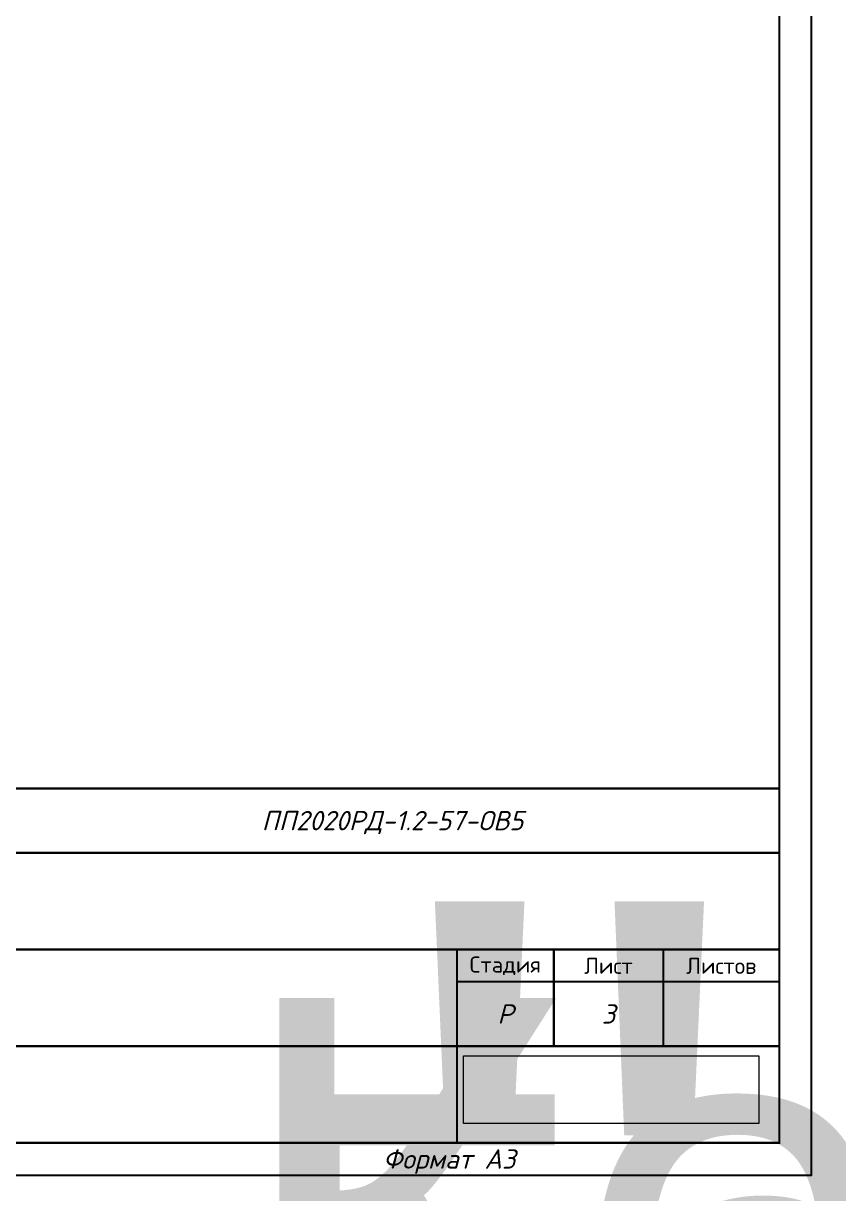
# Paper-space layout '57-3. СО' of a CAD drawing. Header units: millimetres. Extents: x -860 to 12764, y -185 to 388.
# Drawn here: x -296.4 to -170, y -79.9 to 101.7 of the extents above; entities that cross this region are included whole.
import ezdxf
from ezdxf.enums import TextEntityAlignment as Align

# ---------------------------------------------------------------- set-up
doc = ezdxf.new("R2018")
doc.units = ezdxf.units.MM
doc.layers.add('0 Оформление листа', color=7, linetype='Continuous')
doc.styles.add('ICOCPEUR', font='isocpeur.ttf', dxfattribs={"height": 2})
doc.styles.add('М2.5', font='isocpeui.ttf', dxfattribs={"height": 2.5})
doc.styles.add('М3', font='isocpeui.ttf', dxfattribs={"height": 3})
picture_1 = doc.add_image_def('image1.png', size_in_pixel=(2488, 572))

# ---------------------------------------------------------------- blocks, each defined once
blk = doc.blocks.new('*U388')
blk.add_lwpolyline([(0, 0), (420, 0), (420, 297), (0, 297)], close=True)
at = {"const_width": 0.35}
for points in [[(20, 5), (415, 5), (415, 292), (20, 292)], [(230, 60), (415, 60), (415, 5), (230, 5)]]:
    blk.add_lwpolyline(points, close=True, dxfattribs=at)
for points in [[(415, 50), (295, 50)], [(295, 35), (415, 35)], [(365, 35), (365, 5)], [(380, 35), (380, 20)], [(397, 20), (397, 35)], [(415, 20), (295, 20)]]:
    blk.add_lwpolyline(points, dxfattribs=at)
blk.add_lwpolyline([(415, 30), (365, 30)])
at = {"style": 'М3'}
for tag, p in [('ГРАФА_1Ф3', (355, 55)), ('ГРАФА_6Ф3', (372.5, 25)), ('ГРАФА_7Ф3', (388.5, 25)), ('ГРАФА_8Ф3', (406, 25))]:
    blk.add_attdef(tag, text='', height=3, dxfattribs=at).set_placement(p, align=Align.MIDDLE_CENTER)
at = {"style": 'М2.5'}
for tag, height, p in [('ГРАФА_ЗАКАЗЧИК', 2.5, (300.05, 55)), ('ГРАФА_10Ф3-1', 2.5, (231, 32.5)), ('ГРАФА_13Ф3-1', 2.5, (286, 32.5)), ('ГРАФА_10Ф3-2', 2.5, (231, 27.5)), ('ГРАФА_13Ф3-2', 2.5, (286, 27.5)), ('ГРАФА_10Ф3-3', 2.5, (231, 22.5)), ('ГРАФА_13Ф3-3', 2.5, (286, 22.5)), ('ГРАФА_10Ф3-4', 2.5, (231, 17.5)), ('ГРАФА_13Ф3-4', 2.5, (286, 17.5)), ('ГРАФА_10Ф3-5', 2.5, (231, 12.5)), ('ГРАФА_13Ф3-5', 2.5, (286, 12.5)), ('ГРАФА_10Ф3-6', 2.5, (231, 7.5)), ('ГРАФА_13Ф3-6', 2.5, (286, 7.5)), ('ФОРМАТ', 3, (353.51, 2.5)), ('СВОЙСТВА_2', 3, (375.57, 2.5))]:
    blk.add_attdef(tag, text='', height=height, dxfattribs=at).set_placement(p, align=Align.MIDDLE_LEFT)
at = {"lineweight": 30, "flags": 104}
for tag, height, p in [('ГРАФА_2Ф3', 2.4, (355, 42.5)), ('ГРАФА_3Ф3', 2.5, (330, 27.5)), ('ГРАФА_4Ф3', 2.5, (330, 12.5))]:
    blk.add_attdef(tag, text='', height=height, dxfattribs=at).set_placement(p, align=Align.MIDDLE_CENTER)

psp = doc.layouts.new('57-3. СО')

# ---------------------------------------------------------------- block references
at = {"layer": '0 Оформление листа', "color": 7}
ref = psp.add_blockref('*U388', (-594.18, -77.03), dxfattribs=at)
ref.add_attrib('ГРАФА_1Ф3', 'ПП2020РД-1.2-57-ОВ5', dxfattribs={"layer": '0', "height": 3, "style": 'М3'}).set_placement((-239.18, -22.03), align=Align.MIDDLE_CENTER)
lines = psp.add_mtext('"Аэропортовый комплекс на аэродроме "Левашово". I этап. Сектор гражданской авиации (создание технической возможности эксплуатации гражданских судов по МК-258). Этап I.II', dxfattribs={"layer": '0', "insert": (-239.18, -34.53), "char_height": 115.62685, "attachment_point": 1})
ref.add_attrib('ГРАФА_2Ф3', '', (-239.18, -34.53), dxfattribs={"flags": 104}).embed_mtext(lines)
lines = psp.add_mtext('Контрольно-пропускной пункт (КПП) с караульным помещением', dxfattribs={"layer": '0', "insert": (-264.18, -49.53), "char_height": 68.0506, "attachment_point": 1})
ref.add_attrib('ГРАФА_3Ф3', '', (-264.18, -49.53), dxfattribs={"flags": 104}).embed_mtext(lines)
lines = psp.add_mtext('Групповая спецификация материалов смесительных узлов приточных установок систем П1, ПВ2, П4, П5', dxfattribs={"layer": '0', "insert": (-264.18, -64.53), "char_height": 71.7037, "attachment_point": 1})
ref.add_attrib('ГРАФА_4Ф3', '', (-264.18, -64.53), dxfattribs={"flags": 104}).embed_mtext(lines)
ref.add_attrib('ГРАФА_6Ф3', 'Р', dxfattribs={"layer": '0', "height": 3, "style": 'М3'}).set_placement((-221.68, -52.03), align=Align.MIDDLE_CENTER)
ref.add_attrib('ГРАФА_7Ф3', '3', dxfattribs={"layer": '0', "height": 3, "style": 'М3'}).set_placement((-205.68, -52.03), align=Align.MIDDLE_CENTER)
ref.add_attrib('ФОРМАТ', 'Формат А3', dxfattribs={"layer": '0', "height": 3, "style": 'М2.5'}).set_placement((-240.66, -74.53), align=Align.MIDDLE_LEFT)

# ---------------------------------------------------------------- texts
at = {"layer": '0 Оформление листа', "color": 0, "lineweight": 20, "char_height": 2.5, "attachment_point": 4, "style": 'ICOCPEUR'}
for s, width, insert in [('\\pxqc;Стадия', 15, (-229.19, -44.56)), ('\\pxqc;Лист', 17, (-214.19, -44.56)), ('\\pxqc;Листов', 18.0002, (-197.19, -44.56))]:
    psp.add_mtext_dynamic_manual_height_columns(s, width=width, gutter_width=500, heights=[5.36], dxfattribs=dict(at, insert=insert))

# ---------------------------------------------------------------- pictures from other files: only their frames are drawn
at = {"layer": '0 Оформление листа', "color": 7, "lineweight": 20, "true_color": 0xffffff}
image = psp.add_image(picture_1, insert=(-228.18, -69.05), size_in_units=(45.8, 10.53), dxfattribs=at)
image.dxf.flags = 7

doc.saveas('drawing.dxf')
